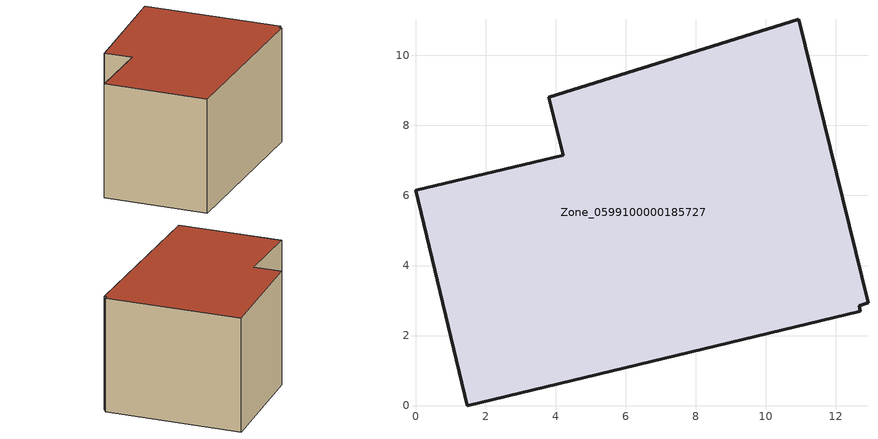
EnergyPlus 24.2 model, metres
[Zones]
Zone_0599100000185727
 floor ground (C_G): 4.21,7.15 3.81,8.81 10.94,11.03 12.92,2.94 12.67,2.86 12.7,2.7 1.48,0 0,6.15 z0
 wall outside (C_F): 3.81,8.81 4.21,7.15 0,6.15 1.48,0 12.7,2.7 12.67,2.86 12.92,2.94 10.94,11.03 3.81,8.81 z0:7
 roof outside (C_R): 1.48,0 12.7,2.7 12.67,2.86 12.92,2.94 10.94,11.03 3.81,8.81 4.21,7.15 0,6.15 z7
[BUILDING]
Pand.0599100000185727: North Axis=0; Terrain=City; Loads Convergence Tolerance Value=0.04; Temperature Convergence Tolerance Value=0.4; Solar Distribution=FullExterior; Maximum Number of Warmup Days=25; Minimum Number of Warmup Days=1
[Site:Location]
Rotterdam.The.Hague.AP_ZH_NLD Design_Conditions: Latitude=51.96; Longitude=4.45; Time Zone=1; Elevation=-4.5
[SITE:GROUNDTEMPERATURE:BUILDINGSURFACE]
18, 18, 18, 18, 18, 18, 18, 18, 18, 18, 18, 18
[MATERIAL] Thermal Absorptance=0.9; Solar Absorptance=0.7; Visible Absorptance=0.7
Name | Roughness | Thickness | Conductivity | Density | Specific Heat
G.TC.1965-1974 | MediumSmooth | 0.15 | 0.882353 | 540 | 1210
F.TC.1965-1974 | Rough | 0.3 | 0.697674 | 1920 | 840
R.TC.1965-1974 | MediumRough | 0.2 | 0.232558 | 1500 | 1000
[CONSTRUCTION]
C_G: G.TC.1965-1974
C_F: F.TC.1965-1974
C_R: R.TC.1965-1974
[ZONE]
Zone_0599100000185727: Type=1; Multiplier=1; Ceiling Height=Autocalculate; Volume=Autocalculate; Floor Area=autocalculate; Part of Total Floor Area=Yes
[ZONEINFILTRATION:DESIGNFLOWRATE]
Infil_Zone_0599100000185727: Zone or ZoneList or Space or SpaceList=Zone_0599100000185727; Schedule=AlwaysOn; Design Flow Rate Calculation Method=Flow/Area; Flow Rate per Floor Area=0.003; Constant Term Coefficient=1; Temperature Term Coefficient=0; Velocity Term Coefficient=0; Velocity Squared Term Coefficient=0
[HVACTEMPLATE:ZONE:IDEALLOADSAIRSYSTEM]
Zone_0599100000185727: Maximum Heating Supply Air Temperature=50; Minimum Cooling Supply Air Temperature=13; Maximum Heating Supply Air Humidity Ratio=0.0156; Minimum Cooling Supply Air Humidity Ratio=0.0077; Heating Limit=NoLimit; Cooling Limit=NoLimit; Dehumidification Control Type=ConstantSensibleHeatRatio; Cooling Sensible Heat Ratio=0.7; Dehumidification Setpoint=60; Humidification Control Type=None; Humidification Setpoint=30; Outdoor Air Method=None; Outdoor Air Flow Rate per Person=0.00944; Outdoor Air Flow Rate per Zone Floor Area=0; Outdoor Air Flow Rate per Zone=0; Demand Controlled Ventilation Type=None; Outdoor Air Economizer Type=NoEconomizer; Heat Recovery Type=None; Sensible Heat Recovery Effectiveness=0.7; Latent Heat Recovery Effectiveness=0.65
[ZONECONTROL:THERMOSTAT]
ThermostatControl_Zone_0599100000185727: Zone or ZoneList=Zone_0599100000185727; Control Type Schedule=DualSetpointControlType; Control 1=Thermostat_Zone_0599100000185727; Temperature Difference Between Cutout And Setpoint=0
[THERMOSTATSETPOINT:DUALSETPOINT]
Thermostat_Zone_0599100000185727: Heating Setpoint Temperature Schedule=HeatingSetpoint_Zone_0599100000185727; Cooling Setpoint Temperature Schedule=CoolingSetpoint_Zone_0599100000185727
[SCHEDULE:COMPACT]
HeatingSetpoint_Zone_0599100000185727: Through: 12/31, For: AllDays, Until: 24:00, 21
CoolingSetpoint_Zone_0599100000185727: Through: 12/31, For: AllDays, Until: 24:00, 24
DualSetpointControlType: Through: 12/31, For: AllDays, Until: 24:00, 4
AlwaysOn: Through: 12/31, For: AllDays, Until: 24:00, 1
